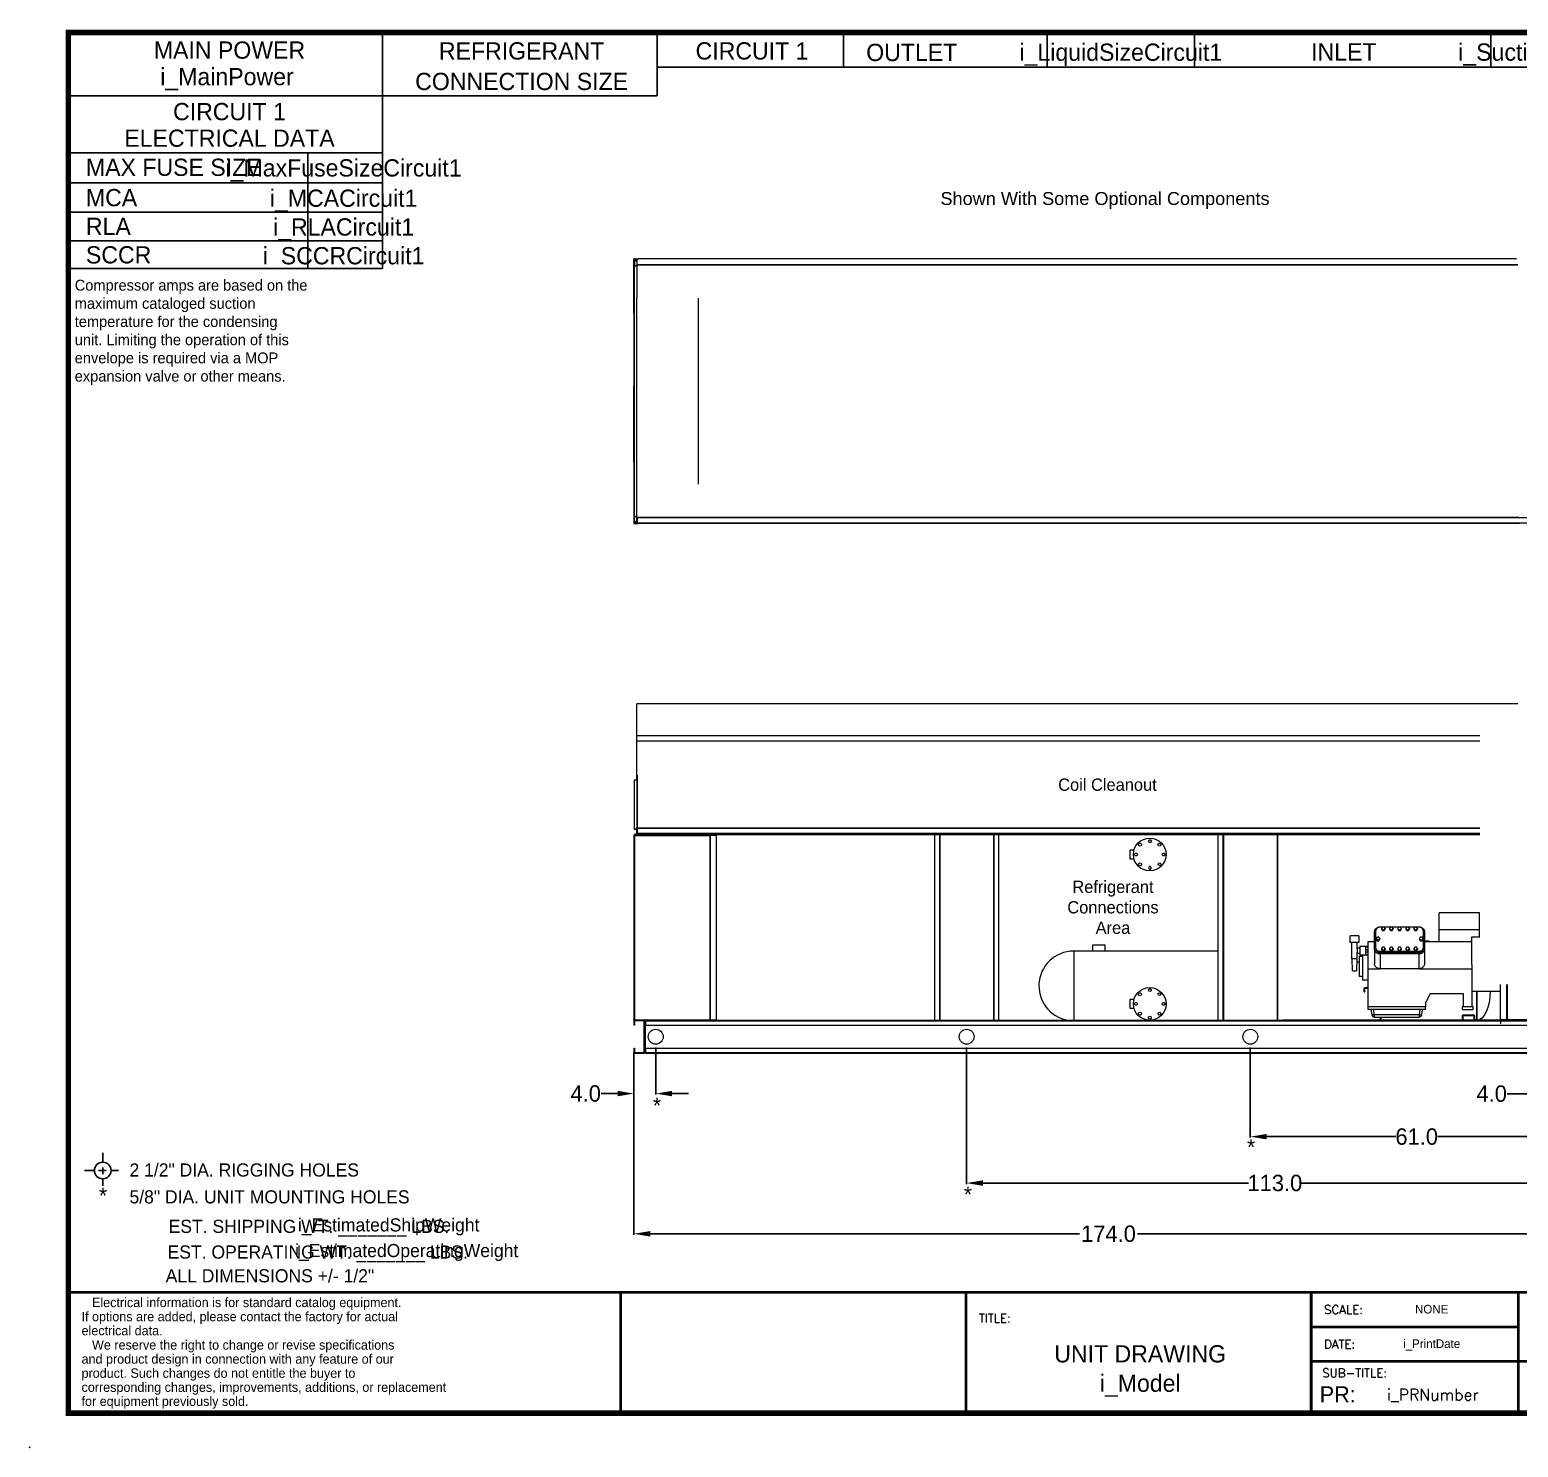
# Model space of a CAD drawing. Header units: inches. Extents: x 3235 to 3652, y -286 to -23.
# Drawn here: x 3235.4 to 3508.2, y -286.4 to -26.5 of the extents above; entities that cross this region are included whole.
import ezdxf
from ezdxf.enums import TextEntityAlignment as Align

# ---------------------------------------------------------------- set-up
doc = ezdxf.new("R2010")
doc.units = ezdxf.units.IN
doc.header["$MEASUREMENT"] = 0
doc.header["$PDSIZE"] = -1
for name, color, linetype in [('C1E', 7, 'Continuous'), ('C1RC', 7, 'Continuous'), ('L160', 7, 'Continuous')]:
    doc.layers.add(name, color=color, linetype=linetype)
doc.styles.add('dimentions', font='arial.ttf')
doc.styles.add('SIMPLEX', font='SIMPLEX')
doc.dimstyles.get("Standard").update_dxf_attribs({"dimtxt": 3, "dimasz": 3, "dimexe": 0.18, "dimexo": 0.0625, "dimgap": 0.09, "dimtad": 0, "dimtih": 1, "dimtoh": 1, "dimdec": 1, "dimzin": 0, "dimdsep": 46, "dimtxsty": 'Standard', "dimcen": 0.09, "dimadec": 0, "dimazin": 0, "dimtfac": 1, "dimtdec": 1, "dimtofl": 0, "dimtmove": 0, "dimatfit": 3, "dimfxl": 1, "dimtolj": 1, "dimtzin": 0, "dimarcsym": 0})

# ---------------------------------------------------------------- blocks, each defined once
blk = doc.blocks.new('*D2')
at = {"color": 0, "lineweight": -2}
for p, q in [((3516.13, -215.16), (3516.13, -221.74)), ((3520.13, -214.16), (3520.13, -221.74)), ((3513.13, -221.56), (3506.21, -221.56)), ((3523.13, -221.56), (3526.13, -221.56))]:
    blk.add_line(p, q, dxfattribs=at)
at = {"color": 0}
for points in [[(3513.13, -221.06), (3513.13, -222.06), (3516.13, -221.56)], [(3523.13, -221.06), (3523.13, -222.06), (3520.13, -221.56)]]:
    blk.add_solid(points, dxfattribs=at)
at = {"layer": 'Defpoints', "color": 0}
for p in [(3516.13, -215.1), (3520.13, -214.1), (3520.13, -221.56)]:
    blk.add_point(p, dxfattribs=at)
at = {"color": 0, "insert": (3503.37, -221.56), "char_height": 3, "attachment_point": 5}
blk.add_mtext('\\A1;4.0', dxfattribs=at)
blk = doc.blocks.new('*D4')
at = {"color": 0, "lineweight": -2}
for p, q in [((3346.14, -214.06), (3346.14, -221.71)), ((3350.14, -215.16), (3350.14, -221.71)), ((3343.14, -221.53), (3340.14, -221.53)), ((3353.14, -221.53), (3356.14, -221.53))]:
    blk.add_line(p, q, dxfattribs=at)
at = {"color": 0}
for points in [[(3343.14, -221.03), (3343.14, -222.03), (3346.14, -221.53)], [(3353.14, -221.03), (3353.14, -222.03), (3350.14, -221.53)]]:
    blk.add_solid(points, dxfattribs=at)
at = {"layer": 'Defpoints', "color": 0}
for p in [(3346.14, -213.99), (3350.14, -215.1), (3346.14, -221.53)]:
    blk.add_point(p, dxfattribs=at)
at = {"color": 0, "insert": (3337.3, -221.53), "char_height": 3, "attachment_point": 5}
blk.add_mtext('\\A1;4.0', dxfattribs=at)
blk = doc.blocks.new('*D5')
at = {"color": 0, "lineweight": -2}
for p, q in [((3346.14, -217.95), (3346.14, -247.42)), ((3520.13, -218), (3520.13, -247.42)), ((3349.14, -247.24), (3427.79, -247.24)), ((3517.13, -247.24), (3438.47, -247.24))]:
    blk.add_line(p, q, dxfattribs=at)
at = {"color": 0}
for points in [[(3349.14, -246.74), (3349.14, -247.74), (3346.14, -247.24)], [(3517.13, -246.74), (3517.13, -247.74), (3520.13, -247.24)]]:
    blk.add_solid(points, dxfattribs=at)
at = {"layer": 'Defpoints', "color": 0}
for p in [(3346.14, -217.88), (3520.13, -217.94), (3346.14, -247.24)]:
    blk.add_point(p, dxfattribs=at)
at = {"color": 0, "insert": (3433.13, -247.24), "char_height": 3, "attachment_point": 5}
blk.add_mtext('\\A1;174.0', dxfattribs=at)
blk = doc.blocks.new('*D11')
at = {"color": 0, "lineweight": -2}
for p, q in [((3459.13, -215.16), (3459.13, -229.61)), ((3520.13, -214.16), (3520.13, -229.61)), ((3462.13, -229.43), (3485.79, -229.43)), ((3517.13, -229.43), (3493.47, -229.43))]:
    blk.add_line(p, q, dxfattribs=at)
at = {"color": 0}
for points in [[(3462.13, -228.93), (3462.13, -229.93), (3459.13, -229.43)], [(3517.13, -228.93), (3517.13, -229.93), (3520.13, -229.43)]]:
    blk.add_solid(points, dxfattribs=at)
at = {"layer": 'Defpoints', "color": 0}
for p in [(3459.13, -215.1), (3520.13, -214.1), (3459.13, -229.43)]:
    blk.add_point(p, dxfattribs=at)
at = {"color": 0, "insert": (3489.63, -229.43), "char_height": 3, "attachment_point": 5}
blk.add_mtext('\\A1;61.0', dxfattribs=at)
blk = doc.blocks.new('*D12')
at = {"color": 0, "lineweight": -2}
for p, q in [((3407.13, -215.16), (3407.13, -238.12)), ((3520.13, -214.16), (3520.13, -238.12)), ((3410.13, -237.94), (3458.79, -237.94)), ((3517.13, -237.94), (3468.47, -237.94))]:
    blk.add_line(p, q, dxfattribs=at)
at = {"color": 0}
for points in [[(3410.13, -237.44), (3410.13, -238.44), (3407.13, -237.94)], [(3517.13, -237.44), (3517.13, -238.44), (3520.13, -237.94)]]:
    blk.add_solid(points, dxfattribs=at)
at = {"layer": 'Defpoints', "color": 0}
for p in [(3407.13, -215.1), (3520.13, -214.1), (3407.13, -237.94)]:
    blk.add_point(p, dxfattribs=at)
at = {"color": 0, "insert": (3463.63, -237.94), "char_height": 3, "attachment_point": 5}
blk.add_mtext('\\A1;113.0', dxfattribs=at)

msp = doc.modelspace()

# ---------------------------------------------------------------- linework, layer by layer
at = {"color": 7, "linetype": 'Continuous', "lineweight": 15}
for p, q in [((3437.03, -176.9), (3437.03, -178.47)), ((3437.8, -176.9), (3437.03, -176.9)), ((3437.03, -178.47), (3437.8, -178.47)), ((3437.03, -204.3), (3437.03, -205.87)), ((3437.8, -204.3), (3437.03, -204.3)), ((3437.03, -205.87), (3437.8, -205.87))]:
    msp.add_line(p, q, dxfattribs=at)
at = {"color": 7}
for p, q in [((3350.14, -213.1), (3350.14, -215.1)), ((3350.14, -213.1), (3350.14, -215.1)), ((3407.13, -213.1), (3407.13, -215.1)), ((3459.13, -213.1), (3459.13, -215.1))]:
    msp.add_line(p, q, dxfattribs=at)
at = {"color": 7, "lineweight": 25}
for p, q in [((3248.76, -232.39), (3248.76, -233.99)), ((3245.45, -235.63), (3247.07, -235.63)), ((3248, -235.63), (3249.37, -235.63)), ((3248.76, -235.11), (3248.76, -236.32)), ((3248.76, -237.18), (3248.76, -238.44)), ((3250.3, -235.63), (3251.68, -235.63)), ((3343.72, -280.13), (3343.72, -257.98)), ((3407, -280.13), (3407, -257.98)), ((3470.28, -257.98), (3596.84, -257.98)), ((3470.28, -280.13), (3470.28, -257.98)), ((3508.25, -264.31), (3470.28, -264.31)), ((3596.84, -270.63), (3470.28, -270.63))]:
    msp.add_line(p, q, dxfattribs=at)
for points, const_width in [([(3242.47, -280.13), (3647.47, -280.13), (3647.47, -27), (3242.47, -27), (3242.47, -280.13)], 1.01), ([(3344.32, -257.98), (3242.47, -257.98)], 0.506), ([(3647.47, -257.98), (3343.72, -257.98), (3343.72, -280.13)], 0.506), ([(3407, -257.98), (3407, -280.13)], 0.506), ([(3470.28, -257.98), (3470.28, -280.13)], 0.506), ([(3508.25, -257.98), (3508.25, -280.13)], 0.506), ([(3508.25, -264.31), (3470.28, -264.31)], 0.506), ([(3596.84, -270.63), (3470.28, -270.63)], 0.506)]:
    msp.add_lwpolyline(points, dxfattribs=dict(at, const_width=const_width))
at = {"color": 7, "linetype": 'Continuous', "lineweight": 15}
for points in [[(3439.1, -176.1), (3438.83, -176.18), (3438.63, -175.98), (3438.71, -175.71), (3438.98, -175.64), (3439.17, -175.83)], [(3441, -175.25), (3440.86, -175.49), (3440.58, -175.49), (3440.44, -175.25), (3440.58, -175.01), (3440.86, -175.01)], [(3442.28, -176.1), (3442.2, -175.82), (3442.4, -175.63), (3442.67, -175.7), (3442.74, -175.97), (3442.55, -176.17)], [(3438.45, -177.69), (3438.31, -177.94), (3438.03, -177.94), (3437.89, -177.69), (3438.03, -177.45), (3438.31, -177.45)], [(3439.11, -179.28), (3439.18, -179.55), (3438.99, -179.75), (3438.71, -179.67), (3438.64, -179.4), (3438.84, -179.2)], [(3441, -180.12), (3440.86, -179.88), (3440.58, -179.88), (3440.44, -180.12), (3440.58, -180.37), (3440.86, -180.37)], [(3442.28, -179.27), (3442.55, -179.2), (3442.75, -179.39), (3442.68, -179.66), (3442.41, -179.74), (3442.21, -179.54)], [(3442.94, -177.68), (3443.08, -177.44), (3443.36, -177.44), (3443.5, -177.68), (3443.36, -177.92), (3443.08, -177.92)], [(3439.1, -203.5), (3438.83, -203.58), (3438.63, -203.38), (3438.71, -203.11), (3438.98, -203.03), (3439.17, -203.23)], [(3442.28, -203.49), (3442.2, -203.22), (3442.4, -203.03), (3442.67, -203.1), (3442.74, -203.37), (3442.55, -203.57)], [(3438.45, -205.09), (3438.31, -205.33), (3438.03, -205.33), (3437.89, -205.09), (3438.03, -204.85), (3438.31, -204.85)], [(3439.11, -206.68), (3439.18, -206.95), (3438.99, -207.15), (3438.71, -207.07), (3438.64, -206.8), (3438.84, -206.6)], [(3442.28, -206.67), (3442.55, -206.6), (3442.75, -206.79), (3442.68, -207.06), (3442.41, -207.14), (3442.21, -206.94)], [(3442.94, -205.08), (3443.08, -204.84), (3443.36, -204.84), (3443.5, -205.08), (3443.36, -205.32), (3443.08, -205.32)]]:
    msp.add_lwpolyline(points, close=True, dxfattribs=at)
for centre in [(3440.69, -177.69), (3440.69, -205.09)]:
    msp.add_circle(centre, 3, dxfattribs=at)
at = {"color": 7, "lineweight": 25}
msp.add_circle((3248.76, -235.63), 1.52, dxfattribs=at)
msp.add_point((3235.39, -286.37), dxfattribs=at)
at = {"layer": 'C1E', "color": 7, "lineweight": 25}
for p, q in [((3300.02, -27), (3300.02, -70.29)), ((3300.02, -38.59), (3242.47, -38.59)), ((3300.02, -49.03), (3242.78, -49.03)), ((3286.39, -49.03), (3286.39, -70.29)), ((3242.77, -54.55), (3300.02, -54.55)), ((3242.64, -59.96), (3300.02, -59.96)), ((3242.37, -65.22), (3300.02, -65.22)), ((3242.38, -70.29), (3300.02, -70.29))]:
    msp.add_line(p, q, dxfattribs=at)
at = {"layer": 'C1RC', "color": 7, "lineweight": 25}
for p, q in [((3300.02, -38.59), (3300.02, -27)), ((3350.38, -33.34), (3350.38, -27)), ((3384.58, -33.34), (3384.58, -27)), ((3421.89, -33.34), (3421.89, -27)), ((3448.9, -33.34), (3448.9, -27)), ((3503.21, -33.34), (3503.21, -27)), ((3448.9, -33.34), (3350.38, -33.34)), ((3350.38, -33.34), (3350.38, -38.61)), ((3448.9, -33.34), (3531.06, -33.34)), ((3300.11, -38.6), (3350.38, -38.61))]:
    msp.add_line(p, q, dxfattribs=at)
at = {"layer": 'L160', "color": 7, "linetype": 'Continuous', "lineweight": 15}
for p, q in [((3346.24, -68.51), (3346.14, -68.51)), ((3346.14, -68.51), (3346.14, -68.62)), ((3346.14, -68.62), (3346.24, -68.62)), ((3346.14, -78.41), (3346.14, -68.62)), ((3346.17, -69.95), (3346.19, -69.93)), ((3346.17, -115.57), (3346.17, -69.95)), ((3346.19, -115.76), (3346.19, -69.76)), ((3346.24, -69.76), (3346.19, -69.76)), ((3346.24, -68.51), (3346.92, -68.51)), ((3346.24, -68.62), (3346.24, -68.51)), ((3346.24, -68.62), (3346.67, -69.05)), ((3346.67, -69.05), (3346.24, -68.62)), ((3346.24, -68.62), (3346.82, -68.62)), ((3346.24, -68.62), (3346.24, -69.71)), ((3346.24, -68.62), (3346.24, -68.62)), ((3346.24, -69.71), (3346.67, -69.71)), ((3346.24, -69.76), (3346.24, -69.71)), ((3346.24, -115.76), (3346.24, -69.76)), ((3346.67, -69.76), (3346.24, -69.76)), ((3346.24, -69.76), (3346.67, -69.76)), ((3346.24, -69.76), (3346.24, -69.76)), ((3346.36, -69.76), (3346.36, -69.76)), ((3346.41, -69.71), (3346.42, -69.7)), ((3346.42, -69.7), (3346.67, -69.7)), ((3346.92, -68.51), (3346.67, -68.76)), ((3346.67, -68.76), (3346.67, -69.59)), ((3508.17, -69.59), (3346.67, -69.59)), ((3346.67, -69.59), (3346.67, -69.64)), ((3508.17, -69.59), (3346.67, -69.59)), ((3346.67, -69.59), (3346.67, -69.59)), ((3508.17, -69.64), (3346.67, -69.64)), ((3346.67, -69.64), (3346.67, -75.64)), ((3507.92, -68.51), (3346.92, -68.51)), ((3346.67, -109.84), (3346.67, -75.68)), ((3357.89, -75.73), (3357.89, -109.79)), ((3346.14, -78.41), (3346.14, -92.76)), ((3346.13, -105.76), (3346.14, -91.76)), ((3346.14, -91.76), (3346.17, -91.76)), ((3346.17, -105.76), (3346.13, -105.76)), ((3346.14, -105.76), (3346.14, -107.12)), ((3346.14, -107.12), (3346.14, -116.91)), ((3346.14, -107.12), (3346.17, -107.12)), ((3346.67, -115.89), (3346.67, -109.89)), ((3346.14, -116.91), (3346.24, -116.91)), ((3346.14, -116.91), (3346.14, -117.01)), ((3346.24, -117.01), (3346.14, -117.01)), ((3346.19, -115.59), (3346.17, -115.57)), ((3346.24, -115.76), (3346.19, -115.76)), ((3346.67, -115.76), (3346.24, -115.76)), ((3346.67, -115.76), (3346.24, -115.76)), ((3346.24, -115.76), (3346.24, -115.81)), ((3346.24, -115.76), (3346.24, -115.76)), ((3346.67, -115.81), (3346.24, -115.81)), ((3346.24, -116.9), (3346.24, -115.81)), ((3346.24, -116.91), (3346.67, -116.47)), ((3346.67, -116.47), (3346.24, -116.9)), ((3346.24, -116.9), (3346.24, -116.91)), ((3346.24, -116.91), (3346.24, -117.01)), ((3346.24, -116.91), (3346.67, -116.91)), ((3346.24, -117.01), (3346.92, -117.01)), ((3346.36, -115.76), (3346.36, -115.76)), ((3346.42, -115.82), (3346.41, -115.81)), ((3346.67, -115.82), (3346.42, -115.82)), ((3508.17, -115.89), (3346.67, -115.89)), ((3346.67, -115.93), (3346.67, -115.89)), ((3508.17, -115.93), (3346.67, -115.93)), ((3346.67, -115.93), (3346.67, -115.93)), ((3346.67, -115.99), (3346.67, -115.93)), ((3346.72, -115.93), (3346.67, -115.93)), ((3346.67, -115.99), (3346.72, -115.99)), ((3346.67, -116.93), (3346.67, -115.99)), ((3346.72, -116.93), (3346.67, -116.93)), ((3346.72, -115.93), (3346.72, -115.98)), ((3519.98, -115.98), (3346.72, -115.98)), ((3346.72, -115.98), (3346.72, -115.98)), ((3346.72, -115.98), (3346.72, -116.93)), ((3519.98, -115.98), (3346.72, -115.98)), ((3346.72, -116.93), (3346.72, -115.99)), ((3346.72, -116.81), (3346.72, -116.81)), ((3346.72, -116.91), (3346.72, -116.91)), ((3346.72, -116.93), (3346.72, -116.98)), ((3519.98, -116.93), (3346.72, -116.93)), ((3519.98, -116.98), (3346.72, -116.98)), ((3346.92, -117.01), (3346.9, -116.98)), ((3507.92, -117.01), (3346.92, -117.01)), ((3507.95, -116.98), (3507.92, -117.01)), ((3508.5, -117.01), (3507.92, -117.01)), ((3508.17, -115.82), (3508.24, -115.82)), ((3508.17, -115.93), (3508.17, -115.89)), ((3508.25, -115.93), (3508.17, -115.93)), ((3508.17, -150.05), (3346.67, -150.05)), ((3346.67, -150.1), (3346.67, -150.05)), ((3501.21, -150.1), (3346.67, -150.1)), ((3346.67, -164.11), (3346.67, -150.1)), ((3501.21, -155.96), (3346.72, -155.96)), ((3501.21, -156.89), (3346.72, -156.89)), ((3501.21, -156.89), (3346.72, -156.89)), ((3501.21, -156.89), (3346.72, -156.89)), ((3501.21, -156.93), (3346.72, -156.93)), ((3501.21, -156.94), (3346.72, -156.94)), ((3501.21, -156.94), (3346.72, -156.94)), ((3346.72, -163.13), (3346.72, -164.06)), ((3346.24, -164.09), (3346.19, -164.09)), ((3346.19, -164.09), (3346.19, -172.99)), ((3346.24, -164.09), (3346.24, -164.04)), ((3346.67, -164.04), (3346.24, -164.04)), ((3346.24, -172.99), (3346.24, -164.09)), ((3346.67, -164.09), (3346.24, -164.09)), ((3346.67, -164.09), (3346.24, -164.09)), ((3346.72, -164.11), (3346.67, -164.11)), ((3346.67, -164.11), (3346.67, -172.89)), ((3346.72, -164.06), (3346.72, -164.11)), ((3346.72, -164.06), (3346.72, -164.06)), ((3346.72, -164.11), (3346.72, -172.89)), ((3346.14, -174.2), (3346.24, -174.2)), ((3346.14, -174.2), (3346.14, -207.99)), ((3346.42, -174.04), (3346.17, -174.04)), ((3346.17, -174.04), (3346.17, -174.1)), ((3346.24, -174.1), (3346.17, -174.1)), ((3346.19, -172.99), (3346.24, -172.99)), ((3346.24, -172.99), (3346.67, -172.99)), ((3346.24, -173.04), (3346.24, -172.99)), ((3346.24, -172.99), (3346.67, -172.99)), ((3346.24, -173.04), (3346.67, -173.04)), ((3346.24, -174.1), (3346.82, -174.1)), ((3346.24, -174.2), (3346.24, -174.1)), ((3346.24, -174.1), (3346.24, -174.1)), ((3346.24, -174.2), (3360.03, -174.2)), ((3346.24, -174.2), (3346.24, -207.99)), ((3346.67, -174.04), (3346.42, -174.04)), ((3346.42, -174.04), (3346.42, -174.1)), ((3346.67, -174.05), (3346.67, -172.89)), ((3346.67, -172.89), (3346.72, -172.89)), ((3346.92, -174.05), (3346.67, -174.05)), ((3346.67, -174.05), (3346.67, -174.1)), ((3501.21, -174.05), (3346.67, -174.05)), ((3346.67, -174.05), (3346.67, -174.05)), ((3346.72, -172.89), (3346.72, -172.93)), ((3501.21, -172.89), (3346.72, -172.89)), ((3501.21, -172.93), (3346.72, -172.93)), ((3346.72, -172.93), (3346.72, -172.94)), ((3501.21, -172.94), (3346.72, -172.94)), ((3346.72, -172.94), (3346.72, -173.86)), ((3501.21, -173.86), (3346.72, -173.86)), ((3346.92, -174.1), (3346.82, -174.1)), ((3346.92, -174.05), (3346.92, -174.1)), ((3501.21, -174.05), (3346.92, -174.05)), ((3501.21, -174.1), (3346.92, -174.1)), ((3360.03, -174.1), (3360.03, -174.2)), ((3360.03, -174.2), (3360.03, -207.99)), ((3360.03, -174.2), (3360.14, -174.2)), ((3360.14, -174.2), (3360.14, -207.99)), ((3360.14, -207.99), (3360.14, -174.2)), ((3360.14, -174.2), (3360.14, -174.2)), ((3361.28, -174.2), (3360.14, -174.2)), ((3361.28, -207.99), (3361.28, -174.2)), ((3401.24, -174.1), (3401.24, -208.1)), ((3402.13, -174.1), (3402.13, -208.1)), ((3402.13, -174.1), (3402.13, -208.1)), ((3402.24, -174.1), (3402.24, -208.1)), ((3412.03, -174.1), (3412.03, -208.1)), ((3412.13, -174.1), (3412.13, -208.1)), ((3412.13, -208.1), (3412.13, -174.1)), ((3413.03, -208.1), (3413.03, -174.1)), ((3453.24, -208.1), (3453.24, -174.1)), ((3454.13, -174.1), (3454.13, -208.1)), ((3454.13, -208.1), (3454.13, -174.1)), ((3454.24, -174.1), (3454.24, -208.1)), ((3464.03, -174.1), (3464.03, -208.1)), ((3464.13, -174.1), (3464.13, -208.1)), ((3464.13, -174.1), (3464.13, -208.1)), ((3482.91, -190.97), (3490.04, -190.97)), ((3482.91, -190.98), (3490.04, -190.98)), ((3501.15, -188.39), (3493.77, -188.39)), ((3493.77, -191.53), (3493.77, -188.39)), ((3501.15, -191.53), (3501.15, -188.39)), ((3477.41, -193.83), (3477.41, -192.58)), ((3479.03, -192.58), (3477.41, -192.58)), ((3479.03, -192.58), (3479.03, -193.83)), ((3480.72, -193.67), (3481.91, -193.67)), ((3480.72, -198.65), (3480.72, -193.67)), ((3481.91, -195.05), (3481.91, -191.85)), ((3482.16, -194.85), (3482.16, -191.65)), ((3482.35, -192.86), (3482.19, -193.11)), ((3482.19, -193.11), (3482.35, -193.36)), ((3482.19, -193.11), (3482.19, -193.24)), ((3482.19, -193.24), (3482.35, -193.5)), ((3482.68, -192.86), (3482.35, -192.86)), ((3482.35, -193.36), (3482.67, -193.36)), ((3482.35, -193.36), (3482.35, -193.5)), ((3482.35, -193.5), (3482.67, -193.5)), ((3482.67, -193.36), (3482.84, -193.11)), ((3482.67, -193.5), (3482.84, -193.25)), ((3482.67, -193.36), (3482.67, -193.5)), ((3482.84, -193.11), (3482.68, -192.86)), ((3482.84, -193.11), (3482.84, -193.25)), ((3483.35, -191.02), (3483.19, -191.26)), ((3483.19, -191.26), (3483.35, -191.51)), ((3483.19, -191.26), (3483.19, -191.4)), ((3483.19, -191.4), (3483.35, -191.65)), ((3483.68, -191.02), (3483.35, -191.02)), ((3483.35, -191.51), (3483.68, -191.51)), ((3483.35, -191.51), (3483.35, -191.65)), ((3483.35, -191.65), (3483.68, -191.65)), ((3483.84, -191.26), (3483.68, -191.02)), ((3483.68, -191.51), (3483.84, -191.26)), ((3483.68, -191.65), (3483.84, -191.4)), ((3483.68, -191.51), (3483.68, -191.65)), ((3483.84, -191.26), (3483.84, -191.4)), ((3484.83, -191.02), (3484.67, -191.26)), ((3484.67, -191.26), (3484.83, -191.51)), ((3484.67, -191.26), (3484.67, -191.4)), ((3484.67, -191.4), (3484.83, -191.65)), ((3485.16, -191.02), (3484.83, -191.02)), ((3484.83, -191.51), (3484.83, -191.65)), ((3484.83, -191.51), (3485.16, -191.51)), ((3484.83, -191.65), (3485.16, -191.65)), ((3485.32, -191.26), (3485.16, -191.02)), ((3485.16, -191.51), (3485.32, -191.26)), ((3485.16, -191.65), (3485.32, -191.4)), ((3485.16, -191.51), (3485.16, -191.65)), ((3485.32, -191.26), (3485.32, -191.4)), ((3486.31, -191.02), (3486.15, -191.26)), ((3486.15, -191.26), (3486.31, -191.51)), ((3486.15, -191.26), (3486.15, -191.4)), ((3486.15, -191.4), (3486.31, -191.65)), ((3486.64, -191.02), (3486.31, -191.02)), ((3486.31, -191.51), (3486.64, -191.51)), ((3486.31, -191.51), (3486.31, -191.65)), ((3486.31, -191.65), (3486.64, -191.65)), ((3486.8, -191.26), (3486.64, -191.02)), ((3486.64, -191.51), (3486.8, -191.26)), ((3486.64, -191.65), (3486.8, -191.4)), ((3486.64, -191.51), (3486.64, -191.65)), ((3486.8, -191.26), (3486.8, -191.4)), ((3487.79, -191.02), (3487.63, -191.26)), ((3487.63, -191.26), (3487.79, -191.51)), ((3487.63, -191.26), (3487.63, -191.4)), ((3487.63, -191.4), (3487.79, -191.65)), ((3488.12, -191.02), (3487.79, -191.02)), ((3487.79, -191.51), (3488.12, -191.51)), ((3487.79, -191.51), (3487.79, -191.65)), ((3487.79, -191.65), (3488.12, -191.65)), ((3488.28, -191.26), (3488.12, -191.02)), ((3488.12, -191.51), (3488.28, -191.26)), ((3488.12, -191.65), (3488.28, -191.4)), ((3488.12, -191.51), (3488.12, -191.65)), ((3488.28, -191.26), (3488.28, -191.4)), ((3489.27, -191.02), (3489.11, -191.26)), ((3489.11, -191.26), (3489.27, -191.51)), ((3489.11, -191.26), (3489.11, -191.4)), ((3489.11, -191.4), (3489.27, -191.65)), ((3489.6, -191.02), (3489.27, -191.02)), ((3489.27, -191.51), (3489.6, -191.51)), ((3489.27, -191.51), (3489.27, -191.65)), ((3489.27, -191.65), (3489.6, -191.65)), ((3489.76, -191.26), (3489.6, -191.02)), ((3489.6, -191.51), (3489.76, -191.26)), ((3489.6, -191.65), (3489.76, -191.4)), ((3489.6, -191.51), (3489.6, -191.65)), ((3489.76, -191.26), (3489.76, -191.4)), ((3490.27, -192.86), (3490.11, -193.11)), ((3490.11, -193.11), (3490.28, -193.36)), ((3490.11, -193.11), (3490.11, -193.25)), ((3490.11, -193.25), (3490.28, -193.5)), ((3490.6, -192.86), (3490.27, -192.86)), ((3490.28, -193.36), (3490.6, -193.36)), ((3490.28, -193.36), (3490.28, -193.5)), ((3490.28, -193.5), (3490.6, -193.5)), ((3490.76, -193.11), (3490.6, -192.86)), ((3490.6, -193.36), (3490.76, -193.11)), ((3490.6, -193.5), (3490.76, -193.24)), ((3490.6, -193.36), (3490.6, -193.5)), ((3490.76, -193.11), (3490.76, -193.24)), ((3490.79, -191.65), (3490.79, -194.85)), ((3491.04, -191.85), (3491.04, -195.05)), ((3491.91, -193.61), (3491.04, -193.61)), ((3491.04, -193.67), (3499.74, -193.67)), ((3491.91, -193.61), (3491.91, -193.67)), ((3501.15, -191.53), (3493.77, -191.53)), ((3493.77, -193.67), (3493.77, -191.53)), ((3499.74, -192.79), (3501.21, -192.79)), ((3499.74, -197.86), (3499.74, -192.79)), ((3501.15, -192.79), (3501.15, -191.53)), ((3453.24, -195.42), (3426.75, -195.42)), ((3426.75, -195.42), (3426.75, -208.16)), ((3479.03, -193.83), (3477.41, -193.83)), ((3477.72, -196.83), (3477.72, -193.83)), ((3478.72, -195), (3478.72, -193.83)), ((3478.72, -194.83), (3479.22, -194.83)), ((3478.72, -195), (3478.72, -195.66)), ((3478.72, -196.83), (3478.72, -195.66)), ((3479.22, -195.83), (3478.72, -195.83)), ((3479.09, -196.36), (3479.72, -196.36)), ((3479.09, -196.36), (3479.09, -200.09)), ((3479.22, -194.52), (3480.72, -194.52)), ((3479.22, -194.52), (3479.22, -196.15)), ((3480.72, -196.15), (3479.22, -196.15)), ((3479.72, -196.15), (3479.72, -200.73)), ((3480.22, -194.63), (3480.72, -194.63)), ((3480.22, -194.63), (3480.22, -195.12)), ((3480.22, -195.12), (3480.72, -195.12)), ((3480.22, -195.12), (3480.22, -195.55)), ((3480.22, -195.55), (3480.72, -195.55)), ((3480.22, -195.55), (3480.22, -196.04)), ((3480.22, -196.04), (3480.72, -196.04)), ((3481.91, -195.05), (3481.91, -197.76)), ((3482.16, -194.85), (3482.16, -195.05)), ((3482.91, -195.51), (3482.91, -195.72)), ((3490.04, -195.51), (3482.91, -195.51)), ((3490.04, -195.72), (3482.91, -195.72)), ((3482.91, -195.94), (3482.91, -198.65)), ((3490.04, -195.94), (3482.91, -195.94)), ((3483.35, -194.71), (3483.19, -194.96)), ((3483.19, -194.96), (3483.35, -195.21)), ((3483.19, -194.96), (3483.19, -195.09)), ((3483.19, -195.09), (3483.35, -195.34)), ((3483.68, -194.71), (3483.35, -194.71)), ((3483.35, -195.21), (3483.68, -195.21)), ((3483.35, -195.21), (3483.35, -195.34)), ((3483.35, -195.34), (3483.68, -195.34)), ((3483.84, -194.96), (3483.68, -194.71)), ((3483.68, -195.21), (3483.84, -194.96)), ((3483.68, -195.34), (3483.84, -195.09)), ((3483.68, -195.21), (3483.68, -195.34)), ((3483.84, -194.96), (3483.84, -195.09)), ((3484.83, -194.71), (3484.67, -194.96)), ((3484.67, -194.96), (3484.83, -195.21)), ((3484.67, -194.96), (3484.67, -195.09)), ((3484.67, -195.09), (3484.83, -195.34)), ((3485.16, -194.71), (3484.83, -194.71)), ((3484.83, -195.21), (3485.16, -195.21)), ((3484.83, -195.21), (3484.83, -195.34)), ((3484.83, -195.34), (3485.16, -195.34)), ((3485.32, -194.96), (3485.16, -194.71)), ((3485.16, -195.21), (3485.32, -194.96)), ((3485.16, -195.34), (3485.32, -195.09)), ((3485.16, -195.21), (3485.16, -195.34)), ((3485.32, -194.96), (3485.32, -195.09)), ((3486.31, -194.71), (3486.15, -194.96)), ((3486.15, -194.96), (3486.31, -195.21)), ((3486.15, -194.96), (3486.15, -195.09)), ((3486.15, -195.09), (3486.31, -195.34)), ((3486.64, -194.71), (3486.31, -194.71)), ((3486.31, -195.21), (3486.64, -195.21)), ((3486.31, -195.21), (3486.31, -195.34)), ((3486.31, -195.34), (3486.64, -195.34)), ((3486.8, -194.96), (3486.64, -194.71)), ((3486.64, -195.21), (3486.8, -194.96)), ((3486.64, -195.34), (3486.8, -195.09)), ((3486.64, -195.21), (3486.64, -195.34)), ((3486.8, -194.96), (3486.8, -195.09)), ((3487.79, -194.71), (3487.63, -194.96)), ((3487.63, -194.96), (3487.79, -195.21)), ((3487.63, -194.96), (3487.63, -195.09)), ((3487.63, -195.09), (3487.79, -195.34)), ((3488.12, -194.71), (3487.79, -194.71)), ((3487.79, -195.21), (3487.79, -195.34)), ((3487.79, -195.21), (3488.12, -195.21)), ((3487.79, -195.34), (3488.12, -195.34)), ((3488.28, -194.96), (3488.12, -194.71)), ((3488.12, -195.21), (3488.28, -194.96)), ((3488.12, -195.34), (3488.28, -195.09)), ((3488.12, -195.21), (3488.12, -195.34)), ((3488.28, -194.96), (3488.28, -195.09)), ((3489.27, -194.71), (3489.11, -194.96)), ((3489.11, -194.96), (3489.27, -195.21)), ((3489.11, -194.96), (3489.11, -195.09)), ((3489.11, -195.09), (3489.27, -195.34)), ((3489.6, -194.71), (3489.27, -194.71)), ((3489.27, -195.21), (3489.27, -195.34)), ((3489.27, -195.21), (3489.6, -195.21)), ((3489.27, -195.34), (3489.6, -195.34)), ((3489.76, -194.96), (3489.6, -194.71)), ((3489.6, -195.21), (3489.76, -194.96)), ((3489.6, -195.34), (3489.76, -195.09)), ((3489.6, -195.21), (3489.6, -195.34)), ((3489.76, -194.96), (3489.76, -195.09)), ((3490.04, -195.51), (3490.04, -195.72)), ((3490.04, -195.94), (3490.04, -198.65)), ((3490.79, -194.85), (3490.79, -195.05)), ((3491.04, -195.05), (3491.04, -197.76)), ((3478.72, -196.83), (3477.72, -196.83)), ((3477.86, -199), (3477.78, -196.83)), ((3477.86, -199), (3478.58, -199)), ((3478.66, -196.83), (3478.58, -199)), ((3478.64, -197.35), (3479.09, -197.35)), ((3480.72, -198.65), (3482.91, -198.65)), ((3480.72, -205.6), (3480.72, -198.65)), ((3490.04, -198.65), (3482.91, -198.65)), ((3490.04, -198.65), (3499.74, -198.65)), ((3499.74, -197.86), (3499.74, -198.65)), ((3499.74, -198.65), (3499.74, -205.6)), ((3479.72, -200.09), (3479.09, -200.09)), ((3480.72, -200.73), (3479.72, -200.73)), ((3504.98, -207.99), (3504.98, -201.55)), ((3506.13, -201.55), (3506.13, -207.99)), ((3506.13, -207.99), (3506.13, -201.55)), ((3506.24, -201.55), (3506.24, -207.99)), ((3480.13, -202.21), (3480.02, -202.21)), ((3480.02, -202.85), (3480.02, -202.21)), ((3480.02, -202.85), (3480.13, -202.85)), ((3480.13, -202.1), (3480.13, -202.2)), ((3480.13, -202.1), (3480.5, -202.1)), ((3480.13, -202.2), (3480.5, -202.2)), ((3480.13, -202.85), (3480.13, -202.21)), ((3480.72, -202.1), (3480.5, -202.1)), ((3480.5, -202.1), (3480.5, -202.2)), ((3480.72, -202.2), (3480.5, -202.2)), ((3492.12, -203.26), (3491.21, -204.88)), ((3494.33, -203.26), (3492.12, -203.26)), ((3498.2, -203.26), (3494.33, -203.26)), ((3498.2, -205.6), (3498.2, -203.26)), ((3504.98, -202.79), (3499.74, -202.79)), ((3500.59, -202.79), (3500.59, -208.1)), ((3500.6, -202.79), (3500.6, -208.09)), ((3500.62, -202.79), (3500.62, -208.1)), ((3491.21, -205.6), (3480.72, -205.6)), ((3480.72, -206.1), (3480.72, -205.6)), ((3491.21, -206.1), (3480.72, -206.1)), ((3481.22, -206.1), (3481.39, -207.09)), ((3481.89, -207.09), (3481.71, -206.1)), ((3490.05, -207.09), (3481.89, -207.09)), ((3481.89, -207.51), (3481.89, -207.09)), ((3490.23, -206.1), (3490.05, -207.09)), ((3490.05, -207.09), (3490.05, -207.51)), ((3490.54, -207.09), (3490.72, -206.1)), ((3491.21, -204.88), (3491.21, -205.6)), ((3491.21, -206.1), (3491.21, -205.6)), ((3497.97, -205.6), (3497.97, -206.1)), ((3499.97, -205.6), (3497.97, -205.6)), ((3497.97, -206.1), (3499.97, -206.1)), ((3498.03, -207.21), (3498.13, -207.21)), ((3498.03, -208.1), (3498.03, -207.21)), ((3498.13, -207.1), (3500.13, -207.1)), ((3498.13, -207.2), (3498.13, -207.1)), ((3498.13, -207.2), (3500.13, -207.2)), ((3498.13, -208.1), (3498.13, -207.21)), ((3499.97, -206.1), (3499.97, -205.6)), ((3500.13, -207.1), (3500.13, -207.2)), ((3500.13, -207.21), (3500.24, -207.21)), ((3500.13, -207.21), (3500.13, -208.1)), ((3500.24, -207.21), (3500.24, -208.1)), ((3346.13, -208.1), (3346.13, -208)), ((3346.14, -208), (3346.13, -208)), ((3346.24, -208.1), (3346.13, -208.1)), ((3346.14, -207.99), (3346.24, -207.99)), ((3346.14, -208.21), (3346.24, -208.21)), ((3346.14, -208.21), (3346.14, -208.98)), ((3346.24, -208.98), (3346.14, -208.98)), ((3346.24, -207.99), (3360.03, -207.99)), ((3346.24, -208), (3346.24, -208.1)), ((3346.24, -208.2), (3346.24, -208.1)), ((3348.03, -208.1), (3346.24, -208.1)), ((3348.03, -208.2), (3346.24, -208.2)), ((3346.24, -208.21), (3346.24, -208.98)), ((3348.03, -208.1), (3360.03, -208.1)), ((3348.03, -208.1), (3348.03, -208.2)), ((3348.03, -208.21), (3348.14, -208.21)), ((3348.03, -213.99), (3348.03, -208.21)), ((3348.14, -208.21), (3348.24, -208.21)), ((3348.14, -213.99), (3348.14, -208.21)), ((3348.2, -208.1), (3348.2, -208.21)), ((3348.2, -208.1), (3348.24, -208.1)), ((3348.24, -208.1), (3518.02, -208.1)), ((3348.24, -208.1), (3348.24, -208.21)), ((3348.24, -208.21), (3518.02, -208.21)), ((3348.24, -208.21), (3348.24, -208.98)), ((3348.24, -213.99), (3348.24, -208.21)), ((3348.24, -208.21), (3348.24, -208.21)), ((3348.24, -208.98), (3518.02, -208.98)), ((3348.24, -213.23), (3348.24, -208.98)), ((3360.03, -207.99), (3360.03, -208.1)), ((3360.03, -207.99), (3360.14, -207.99)), ((3360.15, -208), (3360.03, -208)), ((3360.14, -207.99), (3360.14, -207.99)), ((3360.14, -207.99), (3361.28, -207.99)), ((3360.15, -208.1), (3360.15, -208)), ((3360.21, -208), (3360.15, -208)), ((3360.21, -208), (3360.21, -207.99)), ((3360.21, -208), (3360.21, -207.99)), ((3360.21, -207.99), (3360.21, -208)), ((3360.21, -208), (3360.21, -207.99)), ((3360.21, -207.99), (3360.21, -208)), ((3360.21, -207.99), (3360.21, -208)), ((3360.21, -208), (3360.21, -208)), ((3360.21, -208), (3360.21, -208)), ((3360.21, -208), (3360.21, -208)), ((3362.21, -208.1), (3362.21, -208)), ((3362.22, -208.1), (3362.22, -208)), ((3453.24, -208.1), (3465.03, -208.1)), ((3504.98, -208.1), (3464.98, -208.1)), ((3481.89, -207.51), (3490.05, -207.51)), ((3483.02, -208.1), (3483.02, -207.51)), ((3483.13, -208.1), (3483.13, -207.51)), ((3500.6, -208.09), (3500.59, -208.1)), ((3500.62, -208.1), (3500.6, -208.09)), ((3506.13, -207.99), (3504.98, -207.99)), ((3504.98, -207.99), (3504.98, -208.75)), ((3506.24, -207.99), (3506.13, -207.99)), ((3506.13, -207.99), (3506.13, -207.99)), ((3520.02, -207.99), (3506.24, -207.99)), ((3506.24, -207.99), (3506.24, -208.1)), ((3518.24, -208.1), (3506.24, -208.1)), ((3346.14, -213.23), (3346.14, -213.99)), ((3346.14, -213.23), (3346.24, -213.23)), ((3346.24, -213.99), (3346.14, -213.99)), ((3346.24, -213.23), (3346.24, -213.99)), ((3346.24, -214.1), (3346.24, -214)), ((3346.24, -214), (3348.03, -214)), ((3346.24, -214.1), (3348.03, -214.1)), ((3348.14, -213.99), (3348.03, -213.99)), ((3348.03, -214), (3348.03, -214.1)), ((3348.14, -213.99), (3348.24, -213.99)), ((3348.24, -213.23), (3348.24, -213.99)), ((3348.24, -213.23), (3518.02, -213.23)), ((3348.24, -213.99), (3518.02, -213.99)), ((3348.24, -213.99), (3348.24, -214.1)), ((3348.24, -213.99), (3348.24, -213.99)), ((3348.24, -214.1), (3518.02, -214.1))]:
    msp.add_line(p, q, dxfattribs=at)
at = {"layer": 'L160', "color": 7, "linetype": 'Continuous', "lineweight": 15, "flags": 128}
for points in [[(3481.91, -191.85), (3481.92, -191.75), (3481.94, -191.64), (3481.98, -191.54), (3482.03, -191.44), (3482.09, -191.35), (3482.17, -191.26), (3482.25, -191.19), (3482.35, -191.12), (3482.45, -191.07), (3482.56, -191.02), (3482.67, -190.99), (3482.79, -190.97), (3482.91, -190.97)], [(3482.16, -191.65), (3482.17, -191.55), (3482.19, -191.46), (3482.23, -191.37), (3482.28, -191.29), (3482.35, -191.21), (3482.42, -191.14), (3482.51, -191.09), (3482.6, -191.04), (3482.7, -191.01), (3482.81, -190.99), (3482.91, -190.98)], [(3490.04, -190.97), (3490.16, -190.97), (3490.28, -190.99), (3490.39, -191.02), (3490.5, -191.07), (3490.6, -191.12), (3490.7, -191.19), (3490.78, -191.26), (3490.86, -191.35), (3490.92, -191.44), (3490.97, -191.54), (3491.01, -191.64), (3491.03, -191.75), (3491.04, -191.85)], [(3490.04, -190.98), (3490.14, -190.99), (3490.25, -191.01), (3490.35, -191.04), (3490.44, -191.09), (3490.53, -191.14), (3490.6, -191.21), (3490.67, -191.29), (3490.72, -191.37), (3490.76, -191.46), (3490.78, -191.55), (3490.79, -191.65)], [(3482.91, -195.94), (3482.79, -195.93), (3482.67, -195.91), (3482.56, -195.88), (3482.45, -195.84), (3482.35, -195.78), (3482.25, -195.72), (3482.17, -195.64), (3482.09, -195.56), (3482.03, -195.47), (3481.98, -195.37), (3481.94, -195.26), (3481.92, -195.16), (3481.91, -195.05)], [(3482.91, -195.51), (3482.81, -195.51), (3482.7, -195.49), (3482.6, -195.45), (3482.51, -195.41), (3482.42, -195.35), (3482.35, -195.28), (3482.28, -195.21), (3482.23, -195.12), (3482.19, -195.03), (3482.17, -194.94), (3482.16, -194.85)], [(3482.91, -195.72), (3482.81, -195.71), (3482.7, -195.69), (3482.6, -195.66), (3482.51, -195.61), (3482.42, -195.56), (3482.35, -195.49), (3482.28, -195.41), (3482.23, -195.33), (3482.19, -195.24), (3482.17, -195.15), (3482.16, -195.05)], [(3490.79, -194.85), (3490.78, -194.94), (3490.76, -195.03), (3490.72, -195.12), (3490.67, -195.21), (3490.6, -195.28), (3490.53, -195.35), (3490.44, -195.41), (3490.35, -195.45), (3490.25, -195.49), (3490.14, -195.51), (3490.04, -195.51)], [(3490.79, -195.05), (3490.78, -195.15), (3490.76, -195.24), (3490.72, -195.33), (3490.67, -195.41), (3490.6, -195.49), (3490.53, -195.56), (3490.44, -195.61), (3490.35, -195.66), (3490.25, -195.69), (3490.14, -195.71), (3490.04, -195.72)], [(3491.04, -195.05), (3491.03, -195.16), (3491.01, -195.26), (3490.97, -195.37), (3490.92, -195.47), (3490.86, -195.56), (3490.78, -195.64), (3490.7, -195.72), (3490.6, -195.78), (3490.5, -195.84), (3490.39, -195.88), (3490.28, -195.91), (3490.16, -195.93), (3490.04, -195.94)], [(3482.91, -198.65), (3482.79, -198.64), (3482.67, -198.62), (3482.56, -198.59), (3482.45, -198.54), (3482.35, -198.49), (3482.25, -198.42), (3482.17, -198.35), (3482.09, -198.26), (3482.03, -198.17), (3481.98, -198.07), (3481.94, -197.97), (3481.92, -197.86), (3481.91, -197.76)], [(3491.04, -197.76), (3491.03, -197.86), (3491.01, -197.97), (3490.97, -198.07), (3490.92, -198.17), (3490.86, -198.26), (3490.78, -198.35), (3490.7, -198.42), (3490.6, -198.49), (3490.5, -198.54), (3490.39, -198.59), (3490.28, -198.62), (3490.16, -198.64), (3490.04, -198.65)], [(3481.89, -207.09), (3481.8, -207.11), (3481.72, -207.12), (3481.64, -207.12), (3481.57, -207.13), (3481.51, -207.13), (3481.46, -207.12), (3481.43, -207.12), (3481.4, -207.11), (3481.39, -207.09)], [(3490.54, -207.09), (3490.53, -207.11), (3490.51, -207.12), (3490.47, -207.12), (3490.42, -207.13), (3490.36, -207.13), (3490.29, -207.12), (3490.22, -207.12), (3490.13, -207.11), (3490.05, -207.09)], [(3360.15, -208.1), (3360.15, -208.08), (3360.15, -208.06), (3360.15, -208.04), (3360.15, -208.03), (3360.15, -208.01), (3360.15, -208), (3360.15, -208), (3360.15, -208)]]:
    msp.add_lwpolyline(points, dxfattribs=at)
at = {"layer": 'L160', "color": 7, "linetype": 'Continuous', "lineweight": 15}
for points in [[(3430.24, -194.23), (3432.46, -194.23), (3432.46, -195.42), (3430.24, -195.42)], [(3439.1, -203.5), (3438.83, -203.58), (3438.63, -203.38), (3438.71, -203.11), (3438.98, -203.03), (3439.17, -203.23)], [(3440.69, -202.84), (3440.44, -202.7), (3440.44, -202.42), (3440.69, -202.28), (3440.93, -202.42), (3440.93, -202.7)], [(3442.28, -203.49), (3442.2, -203.22), (3442.4, -203.03), (3442.67, -203.1), (3442.74, -203.37), (3442.55, -203.57)], [(3439.11, -206.68), (3439.18, -206.95), (3438.99, -207.15), (3438.71, -207.07), (3438.64, -206.8), (3438.84, -206.6)], [(3440.7, -207.33), (3440.94, -207.47), (3440.94, -207.75), (3440.7, -207.89), (3440.46, -207.75), (3440.46, -207.47)], [(3442.28, -206.67), (3442.55, -206.6), (3442.75, -206.79), (3442.68, -207.06), (3442.41, -207.14), (3442.21, -206.94)]]:
    msp.add_lwpolyline(points, close=True, dxfattribs=at)
for centre, radius in [((3440.69, -205.09), 3), ((3350.14, -211.1), 1.37), ((3407.13, -211.1), 1.37), ((3459.13, -211.1), 1.37)]:
    msp.add_circle(centre, radius, dxfattribs=at)
for centre, radius, start, end in [((3346.24, -68.62), 0.106, 90, 180), ((3346.24, -69.76), 0.0488, 90, 180), ((3346.24, -68.62), 0.001, 90, 180), ((3346.24, -69.76), 0.001, 90, 180), ((3346.24, -107.12), 0.106, 130.2282, 180), ((3346.24, -116.91), 0.106, 180, 270), ((3346.24, -115.76), 0.0488, 180, 270), ((3346.24, -115.76), 0.001, 180, 270), ((3346.24, -116.91), 0.001, 180, 270), ((3346.72, -116.93), 0.0488, 180, 270), ((3346.72, -116.93), 0.001, 180, 270), ((3508.24, -115.82), 0.0635, 180, 270), ((3508.24, -115.82), 0.001, 180, 270), ((3346.24, -164.09), 0.0488, 90, 180), ((3346.24, -164.09), 0.001, 90, 180), ((3346.24, -172.99), 0.0488, 180, 270), ((3346.24, -172.99), 0.001, 180, 270), ((3426.75, -201.79), 6.37, 90, 266.358), ((3480.13, -202.21), 0.106, 90, 180), ((3480.13, -202.21), 0.001, 90, 180), ((3481.89, -207.01), 0.5, 190, 270), ((3490.05, -207.01), 0.5, 270, 350), ((3498.13, -207.21), 0.106, 90, 180), ((3498.13, -207.21), 0.001, 90, 180), ((3500.13, -207.21), 0.106, 0, 90), ((3500.13, -207.21), 0.001, 0, 90), ((3346.24, -208.21), 0.106, 90, 180), ((3346.24, -208.21), 0.001, 90, 180), ((3348.03, -208.21), 0.106, 360, 90), ((3348.03, -208.21), 0.001, 0, 90), ((3346.24, -213.99), 0.106, 180, 270), ((3346.24, -213.99), 0.001, 180, 270), ((3348.03, -213.99), 0.106, 270, 0), ((3348.03, -213.99), 0.001, 270, 0)]:
    msp.add_arc(centre, radius, start, end, dxfattribs=at)
at = {"layer": 'L160', "color": 7, "linetype": 'Continuous', "lineweight": 15, "extrusion": (4.3e-15, 0, -1)}
msp.add_ellipse((3500.6, -202.73), major_axis=(0, 5.38), ratio=0.465116, start_param=1.582424, end_param=3.136731, dxfattribs=at)
at = {"layer": 'L160', "color": 7, "linetype": 'Continuous', "lineweight": 15}
for points, knots in [([(3346.24, -68.62), (3346.23, -68.62), (3346.2, -68.62), (3346.17, -68.62), (3346.14, -68.62), (3346.14, -68.62), (3346.14, -68.62)], [0, 0, 0, 0, 0.249989, 0.499993, 0.749997, 1, 1, 1, 1]), ([(3346.24, -68.51), (3346.24, -68.51), (3346.24, -68.52), (3346.24, -68.54), (3346.24, -68.58), (3346.24, -68.6), (3346.24, -68.62)], [0, 0, 0, 0, 0.249999, 0.500009, 0.749998, 1, 1, 1, 1]), ([(3346.24, -116.9), (3346.23, -116.9), (3346.2, -116.9), (3346.17, -116.9), (3346.14, -116.91), (3346.14, -116.91), (3346.14, -116.91)], [0, 0, 0, 0, 0.249989, 0.499993, 0.749997, 1, 1, 1, 1]), ([(3346.24, -117.01), (3346.24, -117.01), (3346.24, -117.01), (3346.24, -116.98), (3346.24, -116.95), (3346.24, -116.92), (3346.24, -116.91)], [0, 0, 0, 0, 0.249999, 0.500009, 0.749998, 1, 1, 1, 1]), ([(3346.24, -174.1), (3346.23, -174.1), (3346.2, -174.1), (3346.17, -174.13), (3346.14, -174.16), (3346.14, -174.19), (3346.14, -174.2)], [0, 0, 0, 0, 0.249989, 0.499993, 0.749997, 1, 1, 1, 1]), ([(3346.24, -174.2), (3346.24, -174.19), (3346.24, -174.16), (3346.24, -174.13), (3346.24, -174.1), (3346.24, -174.1), (3346.24, -174.1)], [0, 0, 0, 0, 0.249999, 0.500009, 0.749998, 1, 1, 1, 1]), ([(3346.14, -207.99), (3346.14, -208.01), (3346.14, -208.04), (3346.17, -208.07), (3346.2, -208.1), (3346.23, -208.1), (3346.24, -208.1)], [0, 0, 0, 0, 0.250005, 0.499999, 0.750011, 1, 1, 1, 1]), ([(3346.24, -208.1), (3346.24, -208.1), (3346.24, -208.1), (3346.24, -208.07), (3346.24, -208.04), (3346.24, -208.01), (3346.24, -207.99)], [0, 0, 0, 0, 0.250001, 0.499999, 0.75, 1, 1, 1, 1])]:
    msp.add_open_spline(points, degree=3, knots=knots, dxfattribs=at)

# ---------------------------------------------------------------- texts
at = {"color": 7, "lineweight": 25}
for s, height, style, p in [('Shown With Some Optional Components', 2.376, 'dimentions', (3402.33, -58.62)), ('TITLE:', 1.582, 'SIMPLEX', (3409.37, -263.51)), ('SCALE:', 1.582, 'SIMPLEX', (3472.65, -261.93)), ('DATE:', 1.582, 'SIMPLEX', (3472.65, -268.26)), ('SUB-TITLE:', 1.582, 'SIMPLEX', (3472.31, -273.54))]:
    msp.add_text(s, height=height, dxfattribs=dict(at, style=style)).set_placement(p)
at = {"color": 7, "text_generation_flag": 2}
for p in [(3351.12, -225.17), (3460.02, -232.78), (3408.11, -241.46)]:
    msp.add_text('*', height=2.89, dxfattribs=at).set_placement(p)
at = {"color": 7, "lineweight": 25}
for s, height, p in [('2 1/2" DIA. RIGGING HOLES', 2.4047, (3253.67, -236.74)), ('5/8" DIA. UNIT MOUNTING HOLES', 2.4047, (3253.67, -241.67)), ('   Electrical information is for standard catalog equipment.', 1.7226, (3244.88, -260.68)), ('If options are added, please contact the factory for actual', 1.7226, (3244.88, -263.27)), ('electrical data.', 1.7226, (3244.88, -265.85)), ('   We reserve the right to change or revise specifications', 1.7226, (3244.88, -268.47)), ('and product design in connection with any feature of our', 1.7226, (3244.88, -271.05)), ('product. Such changes do not entitle the buyer to', 1.7226, (3244.88, -273.64)), ('corresponding changes, improvements, additions, or replacement ', 1.7226, (3244.88, -276.22)), ('for equipment previously sold.', 1.7226, (3244.88, -278.8))]:
    msp.add_text(s, height=height, dxfattribs=at).set_placement(p)
for s, height, p in [('*', 2.96, (3248.82, -241.71)), ('EST. SHIPPING WT. _______ LBS.', 2.4047, (3286.57, -247.07)), ('i_EstimatedShipWeight', 2.4074, (3301.18, -246.81)), ('EST. OPERATING WT. _______ LBS.', 2.4047, (3288.17, -251.78)), ('i_EstimatedOperatingWeight', 2.4047, (3304.48, -251.51)), ('ALL DIMENSIONS +/- 1/2"', 2.4047, (3279.41, -256.14)), ('NONE', 1.582, (3492.37, -261.85)), ('i_PrintDate', 1.582, (3492.37, -268.18)), ('UNIT DRAWING', 3.1641, (3438.94, -270.82)), ('i_Model', 3.164, (3438.94, -276.21))]:
    msp.add_text(s, height=height, dxfattribs=at).set_placement(p, align=Align.CENTER)
msp.add_text('PR:', height=2.966, dxfattribs=at).set_placement((3478.46, -278.16), align=Align.RIGHT)
at = {"color": 7, "lineweight": 25, "style": 'SIMPLEX'}
msp.add_text('i_PRNumber', height=2.101, dxfattribs=at).set_placement((3492.59, -277.79), align=Align.CENTER)
at = {"color": 7, "insert": (3242.89, -72.32), "char_height": 2, "attachment_point": 1}
msp.add_mtext_dynamic_manual_height_columns(' Compressor amps are based on the \\P maximum cataloged suction \\P temperature for the condensing \\P unit. Limiting the operation of this \\P envelope is required via a MOP \\P expansion valve or other means.', width=65.7633, gutter_width=144.43, heights=[29.63], dxfattribs=at)
at = {"color": 7, "char_height": 2.25, "attachment_point": 8}
for s, insert in [('Coil Cleanout', (3432.94, -166.05)), ('Refrigerant\\PConnections\\PArea', (3433.95, -192.28))]:
    msp.add_mtext(s, dxfattribs=dict(at, insert=insert))
at = {"layer": 'C1E', "color": 7, "lineweight": 25}
for s, height, p in [('MAIN POWER', 3.164, (3272, -31.8)), ('i_MainPower', 3.1641, (3271.54, -36.67)), ('CIRCUIT 1', 3.164, (3272, -43.08)), ('ELECTRICAL DATA', 3.1641, (3272, -47.95)), ('i_MaxFuseSizeCircuit1', 3.1641, (3292.92, -53.4)), ('i_MCACircuit1', 3.1641, (3292.92, -58.95)), ('i_RLACircuit1', 3.1641, (3292.92, -64.23)), ('i_SCCRCircuit1', 3.1641, (3292.92, -69.5))]:
    msp.add_text(s, height=height, dxfattribs=at).set_placement(p, align=Align.CENTER)
for s, height, p in [('MAX FUSE SIZE', 3.1641, (3245.68, -53.29)), ('MCA', 3.164, (3245.68, -58.85)), ('RLA', 3.164, (3245.68, -64.12)), ('SCCR', 3.164, (3245.68, -69.34))]:
    msp.add_text(s, height=height, dxfattribs=at).set_placement(p)
at = {"layer": 'C1RC', "color": 7, "lineweight": 25}
for s, height, p in [('REFRIGERANT', 3.1641, (3325.55, -31.95)), ('CIRCUIT 1', 3.164, (3367.78, -31.95)), ('i_LiquidSizeCircuit1', 3.1641, (3435.39, -32.19)), ('INLET', 3.164, (3476.28, -32.13)), ('i_SuctionSizeCircuit1', 3.1641, (3517.23, -32.17)), ('CONNECTION SIZE', 3.1641, (3325.55, -37.55))]:
    msp.add_text(s, height=height, dxfattribs=at).set_placement(p, align=Align.CENTER)
msp.add_text('OUTLET', height=3.164, dxfattribs=at).set_placement((3388.72, -33.18), align=Align.BOTTOM_LEFT)

# ---------------------------------------------------------------- dimensions: what is measured, and where the dimension line sits
at = {"color": 7}
for base, p1, p2, picture, middle in [((3346.14, -221.53), (3350.14, -215.1), (3346.14, -213.99), '*D4', (3337.3, -221.53)), ((3346.14, -247.24), (3520.13, -217.94), (3346.14, -217.88), '*D5', (3433.13, -247.24))]:
    dim = msp.add_linear_dim(base=base, p1=p1, p2=p2, angle=180, dimstyle='Standard', dxfattribs=at)
    dim.commit()
    dim.dimension.update_dxf_attribs({"geometry": picture, "text_midpoint": middle})
for base, p2, picture, middle in [((3407.13, -237.94), (3407.13, -215.1), '*D12', (3463.63, -237.94)), ((3459.13, -229.43), (3459.13, -215.1), '*D11', (3489.63, -229.43))]:
    dim = msp.add_linear_dim(base=base, p1=(3520.13, -214.1), p2=p2, dimstyle='Standard', dxfattribs=at)
    dim.commit()
    dim.dimension.update_dxf_attribs({"geometry": picture, "text_midpoint": middle})
dim = msp.add_linear_dim(base=(3520.13, -221.56), p1=(3516.13, -215.1), p2=(3520.13, -214.1), angle=180, dimstyle='Standard', dxfattribs=at)
dim.commit()
dim.dimension.update_dxf_attribs({"geometry": '*D2', "text_midpoint": (3503.37, -221.56), "dimtype": 160})

doc.saveas('drawing.dxf')
